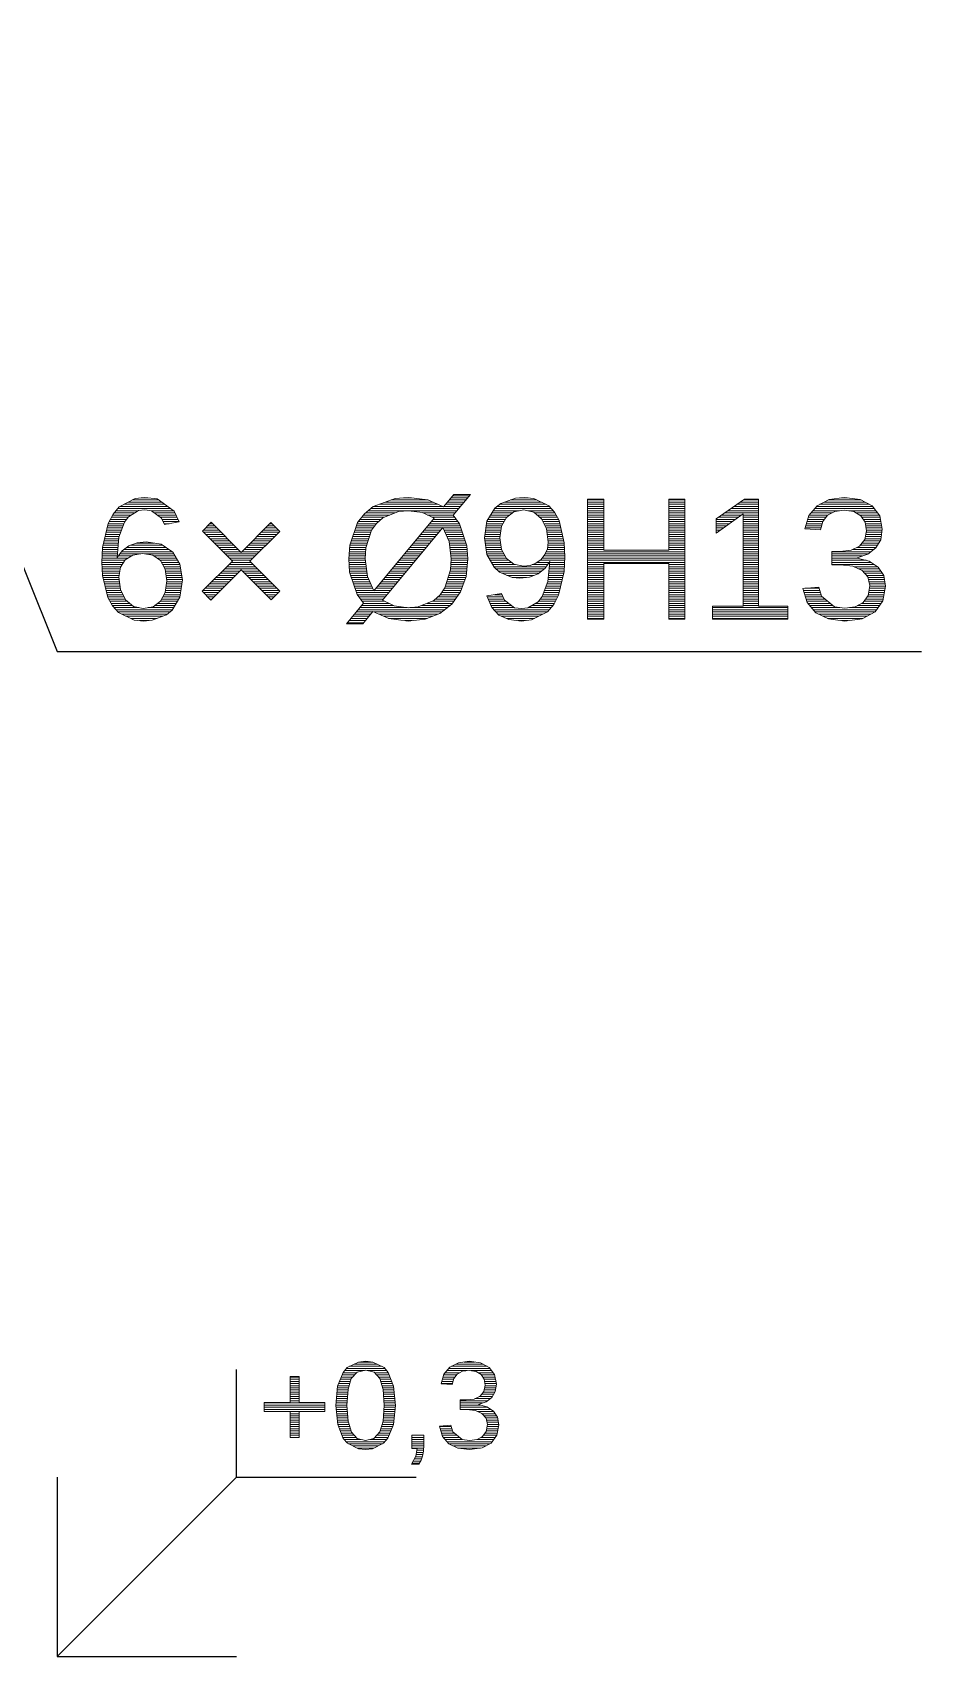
# Model space of a CAD drawing. Header units: millimetres. Extents: x 20 to 410, y 10 to 287.
# Drawn here: x 213.31 to 238.08, y 62 to 107.25 of the extents above; entities that cross this region are included whole.
import ezdxf

# ---------------------------------------------------------------- set-up
doc = ezdxf.new("R2010")
doc.units = ezdxf.units.MM
doc.layers.add('DUENN', color=7, linetype='Continuous', lineweight=25)
doc.layers.add('TEXT', color=7, linetype='Continuous', lineweight=13)

msp = doc.modelspace()

# ---------------------------------------------------------------- linework, layer by layer
at = {"layer": 'DUENN', "lineweight": 25}
for points in [[(194.626, 138.323), (214, 90), (238.081, 90)], [(219, 67), (219, 70)], [(214, 67), (214, 62)], [(214, 62), (219, 67)], [(219, 67), (224, 67)], [(214, 62), (219, 62)]]:
    msp.add_lwpolyline(points, dxfattribs=at)
at = {"layer": 'TEXT', "lineweight": 13}
for p, q in [((215.98, 94.164), (216.91, 94.164)), ((216.094, 94.224), (216.826, 94.224)), ((216.345, 94.284), (216.528, 94.284)), ((223.138, 94.164), (224.471, 94.164)), ((223.301, 94.224), (224.335, 94.224)), ((223.647, 94.284), (223.872, 94.284)), ((224.876, 94.164), (225.331, 94.164)), ((224.926, 94.224), (225.381, 94.224)), ((224.975, 94.284), (225.431, 94.284)), ((225.025, 94.344), (225.481, 94.344)), ((226.463, 94.164), (227.491, 94.164)), ((226.626, 94.224), (227.368, 94.224)), ((226.877, 94.284), (227.122, 94.284)), ((228.776, 94.224), (229.229, 94.224)), ((228.776, 94.164), (229.229, 94.164)), ((231.038, 94.224), (231.491, 94.224)), ((231.038, 94.164), (231.491, 94.164)), ((233.029, 94.164), (233.54, 94.164)), ((233.116, 94.224), (233.54, 94.224)), ((235.367, 94.164), (236.512, 94.164)), ((235.483, 94.224), (236.397, 94.224)), ((235.851, 94.284), (236.007, 94.284)), ((215.481, 93.684), (215.929, 93.684)), ((215.513, 93.744), (215.974, 93.744)), ((215.544, 93.804), (216.062, 93.804)), ((215.587, 93.864), (216.162, 93.864)), ((215.638, 93.924), (216.261, 93.924)), ((215.689, 93.984), (217.162, 93.984)), ((215.751, 94.044), (217.078, 94.044)), ((215.865, 94.104), (216.994, 94.104)), ((216.622, 93.924), (217.246, 93.924)), ((216.711, 93.864), (217.285, 93.864)), ((216.792, 93.804), (217.312, 93.804)), ((216.873, 93.744), (217.339, 93.744)), ((216.923, 93.684), (217.365, 93.684)), ((222.44, 93.684), (223.022, 93.684)), ((222.486, 93.744), (223.115, 93.744)), ((222.533, 93.804), (223.266, 93.804)), ((222.589, 93.864), (223.418, 93.864)), ((222.662, 93.924), (225.132, 93.924)), ((222.735, 93.984), (225.182, 93.984)), ((222.814, 94.044), (224.743, 94.044)), ((222.976, 94.104), (224.607, 94.104)), ((224.191, 93.864), (225.082, 93.864)), ((224.316, 93.804), (225.034, 93.804)), ((224.441, 93.744), (225.078, 93.744)), ((224.476, 93.684), (225.121, 93.684)), ((224.776, 94.044), (225.231, 94.044)), ((224.826, 94.104), (225.281, 94.104)), ((226.004, 93.684), (226.485, 93.684)), ((226.041, 93.744), (226.522, 93.744)), ((226.078, 93.804), (226.603, 93.804)), ((226.115, 93.864), (226.683, 93.864)), ((226.153, 93.924), (226.874, 93.924)), ((226.19, 93.984), (227.769, 93.984)), ((226.258, 94.044), (227.716, 94.044)), ((226.331, 94.104), (227.614, 94.104)), ((227.111, 93.924), (227.822, 93.924)), ((227.307, 93.864), (227.869, 93.864)), ((227.377, 93.804), (227.902, 93.804)), ((227.448, 93.744), (227.934, 93.744)), ((227.506, 93.684), (227.967, 93.684)), ((228.776, 94.104), (229.229, 94.104)), ((228.776, 94.044), (229.229, 94.044)), ((228.776, 93.984), (229.229, 93.984)), ((228.776, 93.924), (229.229, 93.924)), ((228.776, 93.864), (229.229, 93.864)), ((228.776, 93.804), (229.229, 93.804)), ((228.776, 93.744), (229.229, 93.744)), ((228.776, 93.684), (229.229, 93.684)), ((231.038, 94.104), (231.491, 94.104)), ((231.038, 94.044), (231.491, 94.044)), ((231.038, 93.984), (231.491, 93.984)), ((231.038, 93.924), (231.491, 93.924)), ((231.038, 93.864), (231.491, 93.864)), ((231.038, 93.804), (231.491, 93.804)), ((231.038, 93.744), (231.491, 93.744)), ((231.038, 93.684), (231.491, 93.684)), ((232.356, 93.684), (232.897, 93.684)), ((232.418, 93.744), (232.981, 93.744)), ((232.505, 93.804), (233.064, 93.804)), ((232.592, 93.864), (233.54, 93.864)), ((232.68, 93.924), (233.54, 93.924)), ((232.767, 93.984), (233.54, 93.984)), ((232.854, 94.044), (233.54, 94.044)), ((232.941, 94.104), (233.54, 94.104)), ((233.11, 93.804), (233.54, 93.804)), ((233.11, 93.744), (233.54, 93.744)), ((233.11, 93.684), (233.54, 93.684)), ((234.911, 93.684), (235.375, 93.684)), ((234.929, 93.744), (235.423, 93.744)), ((234.955, 93.804), (235.477, 93.804)), ((235.005, 93.864), (235.588, 93.864)), ((235.056, 93.924), (235.79, 93.924)), ((235.106, 93.984), (236.767, 93.984)), ((235.156, 94.044), (236.722, 94.044)), ((235.251, 94.104), (236.627, 94.104)), ((236.055, 93.924), (236.811, 93.924)), ((236.262, 93.864), (236.856, 93.864)), ((236.363, 93.804), (236.901, 93.804)), ((236.419, 93.744), (236.925, 93.744)), ((236.458, 93.684), (236.937, 93.684)), ((215.35, 93.264), (215.748, 93.264)), ((215.364, 93.324), (215.77, 93.324)), ((215.378, 93.384), (215.791, 93.384)), ((215.392, 93.444), (215.813, 93.444)), ((215.406, 93.504), (215.835, 93.504)), ((215.42, 93.564), (215.856, 93.564)), ((215.449, 93.624), (215.885, 93.624)), ((216.951, 93.624), (217.392, 93.624)), ((216.978, 93.564), (217.125, 93.564)), ((218.07, 93.384), (218.509, 93.384)), ((218.081, 93.324), (218.569, 93.324)), ((218.131, 93.444), (218.45, 93.444)), ((218.141, 93.264), (218.628, 93.264)), ((218.191, 93.504), (218.39, 93.504)), ((218.252, 93.564), (218.331, 93.564)), ((219.62, 93.264), (220.117, 93.264)), ((219.68, 93.324), (220.177, 93.324)), ((219.74, 93.384), (220.169, 93.384)), ((219.799, 93.444), (220.109, 93.444)), ((219.859, 93.504), (220.049, 93.504)), ((219.919, 93.564), (219.989, 93.564)), ((222.254, 93.264), (222.723, 93.264)), ((222.275, 93.324), (222.742, 93.324)), ((222.296, 93.384), (222.763, 93.384)), ((222.317, 93.444), (222.805, 93.444)), ((222.338, 93.504), (222.848, 93.504)), ((222.36, 93.564), (222.89, 93.564)), ((222.393, 93.624), (222.955, 93.624)), ((224.127, 93.264), (224.582, 93.264)), ((224.177, 93.324), (224.632, 93.324)), ((224.227, 93.384), (224.682, 93.384)), ((224.277, 93.444), (224.731, 93.444)), ((224.326, 93.504), (225.23, 93.504)), ((224.376, 93.564), (225.209, 93.564)), ((224.426, 93.624), (225.165, 93.624)), ((224.754, 93.444), (225.251, 93.444)), ((224.78, 93.384), (225.271, 93.384)), ((224.807, 93.324), (225.291, 93.324)), ((224.834, 93.264), (225.311, 93.264)), ((225.917, 93.264), (226.349, 93.264)), ((225.926, 93.324), (226.358, 93.324)), ((225.935, 93.384), (226.366, 93.384)), ((225.945, 93.444), (226.374, 93.444)), ((225.954, 93.504), (226.388, 93.504)), ((225.964, 93.564), (226.42, 93.564)), ((225.973, 93.624), (226.453, 93.624)), ((227.535, 93.624), (227.991, 93.624)), ((227.564, 93.564), (228.005, 93.564)), ((227.593, 93.504), (228.019, 93.504)), ((227.623, 93.444), (228.033, 93.444)), ((227.64, 93.384), (228.047, 93.384)), ((227.648, 93.324), (228.061, 93.324)), ((227.655, 93.264), (228.075, 93.264)), ((228.776, 93.624), (229.229, 93.624)), ((228.776, 93.564), (229.229, 93.564)), ((228.776, 93.504), (229.229, 93.504)), ((228.776, 93.444), (229.229, 93.444)), ((228.776, 93.384), (229.229, 93.384)), ((228.776, 93.324), (229.229, 93.324)), ((228.776, 93.264), (229.229, 93.264)), ((231.038, 93.624), (231.491, 93.624)), ((231.038, 93.564), (231.491, 93.564)), ((231.038, 93.504), (231.491, 93.504)), ((231.038, 93.444), (231.491, 93.444)), ((231.038, 93.384), (231.491, 93.384)), ((231.038, 93.324), (231.491, 93.324)), ((231.038, 93.264), (231.491, 93.264)), ((232.356, 93.624), (232.813, 93.624)), ((232.356, 93.564), (232.729, 93.564)), ((232.356, 93.504), (232.645, 93.504)), ((232.356, 93.444), (232.561, 93.444)), ((232.356, 93.384), (232.477, 93.384)), ((232.356, 93.324), (232.393, 93.324)), ((233.11, 93.624), (233.54, 93.624)), ((233.11, 93.564), (233.54, 93.564)), ((233.11, 93.504), (233.54, 93.504)), ((233.11, 93.444), (233.54, 93.444)), ((233.11, 93.384), (233.54, 93.384)), ((233.11, 93.324), (233.54, 93.324)), ((233.11, 93.264), (233.54, 93.264)), ((234.839, 93.444), (235.278, 93.444)), ((234.857, 93.504), (235.294, 93.504)), ((234.875, 93.564), (235.311, 93.564)), ((234.893, 93.624), (235.328, 93.624)), ((236.497, 93.624), (236.948, 93.624)), ((236.516, 93.564), (236.959, 93.564)), ((236.526, 93.504), (236.97, 93.504)), ((236.529, 93.264), (236.966, 93.264)), ((236.536, 93.444), (236.982, 93.444)), ((236.541, 93.324), (236.975, 93.324)), ((236.546, 93.384), (236.984, 93.384)), ((215.261, 92.784), (215.686, 92.784)), ((215.263, 92.844), (215.691, 92.844)), ((215.266, 92.904), (215.696, 92.904)), ((215.28, 92.964), (215.702, 92.964)), ((215.294, 93.024), (215.707, 93.024)), ((215.308, 93.084), (215.712, 93.084)), ((215.322, 93.144), (215.717, 93.144)), ((215.336, 93.204), (215.726, 93.204)), ((215.792, 92.784), (217.201, 92.784)), ((215.857, 92.844), (217.113, 92.844)), ((215.938, 92.904), (217.025, 92.904)), ((216.039, 92.964), (216.937, 92.964)), ((216.199, 93.024), (216.704, 93.024)), ((218.201, 93.204), (218.688, 93.204)), ((218.261, 93.144), (218.747, 93.144)), ((218.321, 93.084), (218.807, 93.084)), ((218.381, 93.024), (218.866, 93.024)), ((218.441, 92.964), (218.926, 92.964)), ((218.501, 92.904), (218.985, 92.904)), ((218.561, 92.844), (219.045, 92.844)), ((218.621, 92.784), (219.105, 92.784)), ((219.141, 92.784), (219.634, 92.784)), ((219.201, 92.844), (219.694, 92.844)), ((219.261, 92.904), (219.754, 92.904)), ((219.321, 92.964), (219.815, 92.964)), ((219.381, 93.024), (219.875, 93.024)), ((219.44, 93.084), (219.936, 93.084)), ((219.5, 93.144), (219.996, 93.144)), ((219.56, 93.204), (220.056, 93.204)), ((222.137, 92.784), (222.596, 92.784)), ((222.142, 92.844), (222.6, 92.844)), ((222.146, 92.904), (222.608, 92.904)), ((222.15, 92.964), (222.627, 92.964)), ((222.17, 93.024), (222.646, 93.024)), ((222.191, 93.084), (222.666, 93.084)), ((222.212, 93.144), (222.685, 93.144)), ((222.233, 93.204), (222.704, 93.204)), ((223.73, 92.784), (224.183, 92.784)), ((223.779, 92.844), (224.233, 92.844)), ((223.829, 92.904), (224.283, 92.904)), ((223.879, 92.964), (224.333, 92.964)), ((223.928, 93.024), (224.382, 93.024)), ((223.978, 93.084), (224.432, 93.084)), ((224.028, 93.144), (224.482, 93.144)), ((224.078, 93.204), (224.532, 93.204)), ((224.861, 93.204), (225.331, 93.204)), ((224.888, 93.144), (225.351, 93.144)), ((224.915, 93.084), (225.371, 93.084)), ((224.926, 93.024), (225.392, 93.024)), ((224.934, 92.964), (225.412, 92.964)), ((224.941, 92.904), (225.419, 92.904)), ((224.948, 92.844), (225.424, 92.844)), ((224.955, 92.784), (225.428, 92.784)), ((225.906, 93.144), (226.34, 93.144)), ((225.907, 93.204), (226.341, 93.204)), ((225.914, 93.084), (226.348, 93.084)), ((225.923, 93.024), (226.356, 93.024)), ((225.932, 92.964), (226.364, 92.964)), ((225.941, 92.904), (226.372, 92.904)), ((225.95, 92.844), (226.38, 92.844)), ((225.958, 92.784), (226.411, 92.784)), ((227.625, 92.784), (228.14, 92.784)), ((227.65, 92.844), (228.138, 92.844)), ((227.663, 93.204), (228.088, 93.204)), ((227.664, 92.904), (228.135, 92.904)), ((227.671, 93.144), (228.102, 93.144)), ((227.671, 92.964), (228.132, 92.964)), ((227.678, 93.084), (228.116, 93.084)), ((227.679, 93.024), (228.129, 93.024)), ((228.776, 93.204), (229.229, 93.204)), ((228.776, 93.144), (229.229, 93.144)), ((228.776, 93.084), (229.229, 93.084)), ((228.776, 93.024), (229.229, 93.024)), ((228.776, 92.964), (229.229, 92.964)), ((228.776, 92.904), (229.229, 92.904)), ((228.776, 92.844), (229.229, 92.844)), ((228.776, 92.784), (231.491, 92.784)), ((231.038, 93.204), (231.491, 93.204)), ((231.038, 93.144), (231.491, 93.144)), ((231.038, 93.084), (231.491, 93.084)), ((231.038, 93.024), (231.491, 93.024)), ((231.038, 92.964), (231.491, 92.964)), ((231.038, 92.904), (231.491, 92.904)), ((231.038, 92.844), (231.491, 92.844)), ((233.11, 93.204), (233.54, 93.204)), ((233.11, 93.144), (233.54, 93.144)), ((233.11, 93.084), (233.54, 93.084)), ((233.11, 93.024), (233.54, 93.024)), ((233.11, 92.964), (233.54, 92.964)), ((233.11, 92.904), (233.54, 92.904)), ((233.11, 92.844), (233.54, 92.844)), ((233.11, 92.784), (233.54, 92.784)), ((235.578, 92.784), (236.673, 92.784)), ((236.161, 92.844), (236.752, 92.844)), ((236.282, 92.904), (236.818, 92.904)), ((236.374, 92.964), (236.853, 92.964)), ((236.422, 93.024), (236.888, 93.024)), ((236.47, 93.084), (236.923, 93.084)), ((236.505, 93.144), (236.947, 93.144)), ((236.517, 93.204), (236.957, 93.204)), ((215.247, 92.484), (215.849, 92.484)), ((215.249, 92.544), (215.889, 92.544)), ((215.25, 92.424), (215.809, 92.424)), ((215.252, 92.604), (215.973, 92.604)), ((215.253, 92.364), (215.77, 92.364)), ((215.255, 92.664), (215.675, 92.664)), ((215.258, 92.724), (215.68, 92.724)), ((215.703, 92.664), (216.07, 92.664)), ((215.747, 92.724), (216.327, 92.724)), ((216.433, 92.724), (217.247, 92.724)), ((216.693, 92.664), (217.283, 92.664)), ((216.779, 92.604), (217.319, 92.604)), ((216.865, 92.544), (217.355, 92.544)), ((216.906, 92.484), (217.391, 92.484)), ((216.94, 92.424), (217.423, 92.424)), ((216.973, 92.364), (217.433, 92.364)), ((218.681, 92.724), (219.573, 92.724)), ((218.721, 92.364), (219.532, 92.364)), ((218.741, 92.664), (219.513, 92.664)), ((218.781, 92.424), (219.472, 92.424)), ((218.801, 92.604), (219.452, 92.604)), ((218.841, 92.484), (219.412, 92.484)), ((218.861, 92.544), (219.392, 92.544)), ((222.124, 92.604), (222.584, 92.604)), ((222.126, 92.544), (222.589, 92.544)), ((222.129, 92.664), (222.588, 92.664)), ((222.13, 92.484), (222.596, 92.484)), ((222.133, 92.724), (222.592, 92.724)), ((222.134, 92.424), (222.603, 92.424)), ((222.139, 92.364), (222.61, 92.364)), ((223.381, 92.364), (223.834, 92.364)), ((223.431, 92.424), (223.884, 92.424)), ((223.481, 92.484), (223.934, 92.484)), ((223.531, 92.544), (223.984, 92.544)), ((223.58, 92.604), (224.034, 92.604)), ((223.63, 92.664), (224.083, 92.664)), ((223.68, 92.724), (224.133, 92.724)), ((224.963, 92.724), (225.432, 92.724)), ((224.965, 92.364), (225.419, 92.364)), ((224.969, 92.424), (225.425, 92.424)), ((224.97, 92.664), (225.436, 92.664)), ((224.972, 92.484), (225.431, 92.484)), ((224.976, 92.544), (225.437, 92.544)), ((224.977, 92.604), (225.44, 92.604)), ((225.967, 92.724), (226.443, 92.724)), ((225.995, 92.664), (226.475, 92.664)), ((226.029, 92.604), (226.507, 92.604)), ((226.063, 92.544), (226.576, 92.544)), ((226.097, 92.484), (226.655, 92.484)), ((226.13, 92.424), (226.764, 92.424)), ((226.164, 92.364), (227.624, 92.364)), ((227.237, 92.424), (227.664, 92.424)), ((227.369, 92.484), (227.705, 92.484)), ((227.453, 92.544), (228.142, 92.544)), ((227.513, 92.604), (228.145, 92.604)), ((227.56, 92.664), (228.146, 92.664)), ((227.6, 92.724), (228.143, 92.724)), ((227.709, 92.364), (228.134, 92.364)), ((227.715, 92.424), (228.137, 92.424)), ((227.722, 92.484), (228.139, 92.484)), ((228.776, 92.724), (231.491, 92.724)), ((228.776, 92.664), (231.491, 92.664)), ((228.776, 92.604), (231.491, 92.604)), ((228.776, 92.544), (231.491, 92.544)), ((228.776, 92.484), (231.491, 92.484)), ((228.776, 92.424), (229.229, 92.424)), ((228.776, 92.364), (229.229, 92.364)), ((231.038, 92.424), (231.491, 92.424)), ((231.038, 92.364), (231.491, 92.364)), ((233.11, 92.724), (233.54, 92.724)), ((233.11, 92.664), (233.54, 92.664)), ((233.11, 92.604), (233.54, 92.604)), ((233.11, 92.544), (233.54, 92.544)), ((233.11, 92.484), (233.54, 92.484)), ((233.11, 92.424), (233.54, 92.424)), ((233.11, 92.364), (233.54, 92.364)), ((235.578, 92.724), (236.595, 92.724)), ((235.578, 92.664), (236.428, 92.664)), ((235.578, 92.604), (236.299, 92.604)), ((235.578, 92.544), (236.54, 92.544)), ((235.578, 92.484), (236.681, 92.484)), ((235.578, 92.424), (236.77, 92.424)), ((236.203, 92.364), (236.859, 92.364)), ((215.256, 92.304), (215.753, 92.304)), ((215.259, 92.244), (215.743, 92.244)), ((215.262, 92.184), (215.733, 92.184)), ((215.265, 92.124), (215.723, 92.124)), ((215.279, 92.064), (215.717, 92.064)), ((215.293, 92.004), (215.725, 92.004)), ((215.308, 91.944), (215.733, 91.944)), ((215.323, 91.884), (215.741, 91.884)), ((217.007, 92.304), (217.442, 92.304)), ((217.018, 92.244), (217.451, 92.244)), ((217.027, 92.184), (217.46, 92.184)), ((217.035, 92.124), (217.47, 92.124)), ((217.043, 92.064), (217.479, 92.064)), ((217.043, 91.884), (217.473, 91.884)), ((217.051, 92.004), (217.488, 92.004)), ((217.051, 91.944), (217.482, 91.944)), ((218.241, 91.884), (218.734, 91.884)), ((218.301, 91.944), (218.794, 91.944)), ((218.361, 92.004), (218.854, 92.004)), ((218.421, 92.064), (218.914, 92.064)), ((218.481, 92.124), (218.974, 92.124)), ((218.541, 92.184), (219.034, 92.184)), ((218.601, 92.244), (219.094, 92.244)), ((218.661, 92.304), (219.592, 92.304)), ((219.161, 92.244), (219.652, 92.244)), ((219.22, 92.184), (219.712, 92.184)), ((219.28, 92.124), (219.772, 92.124)), ((219.34, 92.064), (219.832, 92.064)), ((219.4, 92.004), (219.892, 92.004)), ((219.46, 91.944), (219.952, 91.944)), ((219.52, 91.884), (220.012, 91.884)), ((222.143, 92.304), (222.618, 92.304)), ((222.147, 92.244), (222.625, 92.244)), ((222.159, 92.184), (222.632, 92.184)), ((222.179, 92.124), (222.639, 92.124)), ((222.199, 92.064), (222.656, 92.064)), ((222.219, 92.004), (222.683, 92.004)), ((222.239, 91.944), (222.71, 91.944)), ((222.259, 91.884), (222.737, 91.884)), ((222.984, 91.884), (223.435, 91.884)), ((223.033, 91.944), (223.485, 91.944)), ((223.083, 92.004), (223.535, 92.004)), ((223.133, 92.064), (223.585, 92.064)), ((223.182, 92.124), (223.635, 92.124)), ((223.232, 92.184), (223.685, 92.184)), ((223.282, 92.244), (223.734, 92.244)), ((223.332, 92.304), (223.784, 92.304)), ((224.838, 91.884), (225.317, 91.884)), ((224.857, 91.944), (225.338, 91.944)), ((224.875, 92.004), (225.359, 92.004)), ((224.893, 92.064), (225.38, 92.064)), ((224.912, 92.124), (225.394, 92.124)), ((224.93, 92.184), (225.4, 92.184)), ((224.949, 92.244), (225.406, 92.244)), ((224.961, 92.304), (225.413, 92.304)), ((226.222, 92.304), (227.573, 92.304)), ((226.288, 92.244), (227.495, 92.244)), ((226.392, 92.184), (227.417, 92.184)), ((226.532, 92.124), (227.283, 92.124)), ((226.673, 92.064), (227.076, 92.064)), ((227.642, 91.884), (228.044, 91.884)), ((227.664, 91.944), (228.059, 91.944)), ((227.673, 92.004), (228.073, 92.004)), ((227.679, 92.064), (228.087, 92.064)), ((227.685, 92.124), (228.101, 92.124)), ((227.691, 92.184), (228.115, 92.184)), ((227.697, 92.244), (228.128, 92.244)), ((227.703, 92.304), (228.131, 92.304)), ((228.776, 92.304), (229.229, 92.304)), ((228.776, 92.244), (229.229, 92.244)), ((228.776, 92.184), (229.229, 92.184)), ((228.776, 92.124), (229.229, 92.124)), ((228.776, 92.064), (229.229, 92.064)), ((228.776, 92.004), (229.229, 92.004)), ((228.776, 91.944), (229.229, 91.944)), ((228.776, 91.884), (229.229, 91.884)), ((231.038, 92.304), (231.491, 92.304)), ((231.038, 92.244), (231.491, 92.244)), ((231.038, 92.184), (231.491, 92.184)), ((231.038, 92.124), (231.491, 92.124)), ((231.038, 92.064), (231.491, 92.064)), ((231.038, 92.004), (231.491, 92.004)), ((231.038, 91.944), (231.491, 91.944)), ((231.038, 91.884), (231.491, 91.884)), ((233.11, 92.304), (233.54, 92.304)), ((233.11, 92.244), (233.54, 92.244)), ((233.11, 92.184), (233.54, 92.184)), ((233.11, 92.124), (233.54, 92.124)), ((233.11, 92.064), (233.54, 92.064)), ((233.11, 92.004), (233.54, 92.004)), ((233.11, 91.944), (233.54, 91.944)), ((233.11, 91.884), (233.54, 91.884)), ((236.337, 92.304), (236.906, 92.304)), ((236.444, 92.244), (236.945, 92.244)), ((236.495, 92.184), (236.985, 92.184)), ((236.547, 92.124), (237.024, 92.124)), ((236.588, 92.064), (237.038, 92.064)), ((236.601, 92.004), (237.049, 92.004)), ((236.614, 91.944), (237.059, 91.944)), ((236.627, 91.884), (237.07, 91.884)), ((215.337, 91.824), (215.749, 91.824)), ((215.352, 91.764), (215.757, 91.764)), ((215.367, 91.704), (215.773, 91.704)), ((215.382, 91.644), (215.804, 91.644)), ((215.396, 91.584), (215.834, 91.584)), ((215.411, 91.524), (215.865, 91.524)), ((215.439, 91.464), (215.895, 91.464)), ((216.912, 91.464), (217.384, 91.464)), ((216.944, 91.524), (217.419, 91.524)), ((216.976, 91.584), (217.428, 91.584)), ((217.008, 91.644), (217.437, 91.644)), ((217.019, 91.704), (217.446, 91.704)), ((217.027, 91.764), (217.455, 91.764)), ((217.035, 91.824), (217.464, 91.824)), ((218.061, 91.704), (218.553, 91.704)), ((218.079, 91.644), (218.493, 91.644)), ((218.121, 91.764), (218.613, 91.764)), ((218.137, 91.584), (218.433, 91.584)), ((218.181, 91.824), (218.673, 91.824)), ((218.195, 91.524), (218.373, 91.524)), ((218.254, 91.464), (218.313, 91.464)), ((219.58, 91.824), (220.072, 91.824)), ((219.64, 91.764), (220.132, 91.764)), ((219.7, 91.704), (220.192, 91.704)), ((219.76, 91.644), (220.164, 91.644)), ((219.82, 91.584), (220.106, 91.584)), ((219.88, 91.524), (220.048, 91.524)), ((219.94, 91.464), (219.99, 91.464)), ((222.279, 91.824), (222.764, 91.824)), ((222.299, 91.764), (222.79, 91.764)), ((222.319, 91.704), (222.817, 91.704)), ((222.339, 91.644), (223.236, 91.644)), ((222.364, 91.584), (223.186, 91.584)), ((222.407, 91.524), (223.136, 91.524)), ((222.451, 91.464), (223.086, 91.464)), ((222.834, 91.704), (223.286, 91.704)), ((222.884, 91.764), (223.336, 91.764)), ((222.934, 91.824), (223.385, 91.824)), ((224.544, 91.464), (225.097, 91.464)), ((224.61, 91.524), (225.139, 91.524)), ((224.673, 91.584), (225.182, 91.584)), ((224.715, 91.644), (225.224, 91.644)), ((224.756, 91.704), (225.253, 91.704)), ((224.797, 91.764), (225.275, 91.764)), ((224.82, 91.824), (225.296, 91.824)), ((225.982, 91.524), (226.42, 91.524)), ((226.008, 91.464), (226.448, 91.464)), ((226.184, 91.584), (226.393, 91.584)), ((227.458, 91.464), (227.913, 91.464)), ((227.502, 91.524), (227.945, 91.524)), ((227.53, 91.584), (227.973, 91.584)), ((227.553, 91.644), (227.987, 91.644)), ((227.575, 91.704), (228.002, 91.704)), ((227.597, 91.764), (228.016, 91.764)), ((227.619, 91.824), (228.03, 91.824)), ((228.776, 91.824), (229.229, 91.824)), ((228.776, 91.764), (229.229, 91.764)), ((228.776, 91.704), (229.229, 91.704)), ((228.776, 91.644), (229.229, 91.644)), ((228.776, 91.584), (229.229, 91.584)), ((228.776, 91.524), (229.229, 91.524)), ((228.776, 91.464), (229.229, 91.464)), ((231.038, 91.824), (231.491, 91.824)), ((231.038, 91.764), (231.491, 91.764)), ((231.038, 91.704), (231.491, 91.704)), ((231.038, 91.644), (231.491, 91.644)), ((231.038, 91.584), (231.491, 91.584)), ((231.038, 91.524), (231.491, 91.524)), ((231.038, 91.464), (231.491, 91.464)), ((233.11, 91.824), (233.54, 91.824)), ((233.11, 91.764), (233.54, 91.764)), ((233.11, 91.704), (233.54, 91.704)), ((233.11, 91.644), (233.54, 91.644)), ((233.11, 91.584), (233.54, 91.584)), ((233.11, 91.524), (233.54, 91.524)), ((233.11, 91.464), (233.54, 91.464)), ((234.793, 91.704), (235.246, 91.704)), ((234.811, 91.644), (235.264, 91.644)), ((234.829, 91.584), (235.282, 91.584)), ((234.83, 91.764), (235.228, 91.764)), ((234.847, 91.524), (235.315, 91.524)), ((234.865, 91.464), (235.389, 91.464)), ((236.522, 91.464), (237.016, 91.464)), ((236.564, 91.524), (237.027, 91.524)), ((236.595, 91.584), (237.038, 91.584)), ((236.605, 91.644), (237.049, 91.644)), ((236.615, 91.704), (237.059, 91.704)), ((236.625, 91.764), (237.07, 91.764)), ((236.635, 91.824), (237.081, 91.824)), ((215.472, 91.404), (215.952, 91.404)), ((215.506, 91.344), (216.023, 91.344)), ((215.54, 91.284), (216.094, 91.284)), ((215.59, 91.224), (216.277, 91.224)), ((215.644, 91.164), (217.206, 91.164)), ((215.698, 91.104), (217.139, 91.104)), ((215.804, 91.044), (217.068, 91.044)), ((215.927, 90.984), (216.941, 90.984)), ((216.539, 91.224), (217.242, 91.224)), ((216.718, 91.284), (217.277, 91.284)), ((216.799, 91.344), (217.313, 91.344)), ((216.879, 91.404), (217.349, 91.404)), ((222.236, 90.984), (222.686, 90.984)), ((222.285, 91.044), (222.736, 91.044)), ((222.335, 91.104), (222.785, 91.104)), ((222.385, 91.164), (224.795, 91.164)), ((222.435, 91.224), (223.755, 91.224)), ((222.484, 91.284), (223.368, 91.284)), ((222.495, 91.404), (223.128, 91.404)), ((222.534, 91.344), (223.248, 91.344)), ((222.831, 91.104), (224.718, 91.104)), ((222.964, 91.044), (224.615, 91.044)), ((223.098, 90.984), (224.46, 90.984)), ((223.821, 91.224), (224.872, 91.224)), ((224.155, 91.284), (224.95, 91.284)), ((224.304, 91.344), (225.013, 91.344)), ((224.454, 91.404), (225.055, 91.404)), ((226.033, 91.404), (226.5, 91.404)), ((226.059, 91.344), (226.581, 91.344)), ((226.085, 91.284), (226.663, 91.284)), ((226.115, 91.224), (226.744, 91.224)), ((226.171, 91.164), (227.703, 91.164)), ((226.227, 91.104), (227.642, 91.104)), ((226.284, 91.044), (227.526, 91.044)), ((226.382, 90.984), (227.41, 90.984)), ((227.127, 91.224), (227.755, 91.224)), ((227.227, 91.284), (227.806, 91.284)), ((227.327, 91.344), (227.848, 91.344)), ((227.413, 91.404), (227.88, 91.404)), ((228.776, 91.404), (229.229, 91.404)), ((228.776, 91.344), (229.229, 91.344)), ((228.776, 91.284), (229.229, 91.284)), ((228.776, 91.224), (229.229, 91.224)), ((228.776, 91.164), (229.229, 91.164)), ((228.776, 91.104), (229.229, 91.104)), ((228.776, 91.044), (229.229, 91.044)), ((228.776, 90.984), (229.229, 90.984)), ((231.038, 91.404), (231.491, 91.404)), ((231.038, 91.344), (231.491, 91.344)), ((231.038, 91.284), (231.491, 91.284)), ((231.038, 91.224), (231.491, 91.224)), ((231.038, 91.164), (231.491, 91.164)), ((231.038, 91.104), (231.491, 91.104)), ((231.038, 91.044), (231.491, 91.044)), ((231.038, 90.984), (231.491, 90.984)), ((232.258, 91.224), (234.354, 91.224)), ((232.258, 91.164), (234.354, 91.164)), ((232.258, 91.104), (234.354, 91.104)), ((232.258, 91.044), (234.354, 91.044)), ((232.258, 90.984), (234.354, 90.984)), ((233.11, 91.404), (233.54, 91.404)), ((233.11, 91.344), (233.54, 91.344)), ((233.11, 91.284), (233.54, 91.284)), ((234.883, 91.404), (235.462, 91.404)), ((234.913, 91.344), (235.536, 91.344)), ((234.964, 91.284), (235.61, 91.284)), ((235.015, 91.224), (235.808, 91.224)), ((235.066, 91.164), (236.828, 91.164)), ((235.117, 91.104), (236.783, 91.104)), ((235.213, 91.044), (236.67, 91.044)), ((235.337, 90.984), (236.557, 90.984)), ((236.075, 91.224), (236.871, 91.224)), ((236.304, 91.284), (236.914, 91.284)), ((236.414, 91.344), (236.958, 91.344)), ((236.48, 91.404), (237.001, 91.404)), ((216.051, 90.924), (216.785, 90.924)), ((216.291, 90.864), (216.557, 90.864)), ((222.086, 90.804), (222.537, 90.804)), ((222.136, 90.864), (222.587, 90.864)), ((222.186, 90.924), (222.637, 90.924)), ((223.231, 90.924), (224.305, 90.924)), ((223.685, 90.864), (223.886, 90.864)), ((226.516, 90.924), (227.294, 90.924)), ((226.836, 90.864), (227.049, 90.864)), ((228.776, 90.924), (229.229, 90.924)), ((231.038, 90.924), (231.491, 90.924)), ((232.258, 90.924), (234.354, 90.924)), ((235.46, 90.924), (236.445, 90.924)), ((235.852, 90.864), (236.036, 90.864)), ((222.274, 70.146), (222.916, 70.146)), ((222.4, 70.206), (222.792, 70.206)), ((225.105, 70.146), (225.868, 70.146)), ((225.34, 70.206), (225.623, 70.206)), ((220.489, 69.786), (220.738, 69.786)), ((220.489, 69.726), (220.738, 69.726)), ((221.889, 69.726), (222.188, 69.726)), ((221.913, 69.786), (222.23, 69.786)), ((221.936, 69.846), (222.287, 69.846)), ((221.96, 69.906), (222.344, 69.906)), ((222.006, 69.966), (222.551, 69.966)), ((222.057, 70.026), (223.129, 70.026)), ((222.149, 70.086), (223.037, 70.086)), ((222.646, 69.966), (223.179, 69.966)), ((222.847, 69.906), (223.226, 69.906)), ((222.902, 69.846), (223.249, 69.846)), ((222.956, 69.786), (223.273, 69.786)), ((222.999, 69.726), (223.296, 69.726)), ((224.733, 69.726), (225.044, 69.726)), ((224.751, 69.786), (225.081, 69.786)), ((224.769, 69.846), (225.129, 69.846)), ((224.81, 69.906), (225.214, 69.906)), ((224.86, 69.966), (225.42, 69.966)), ((224.911, 70.026), (226.06, 70.026)), ((224.989, 70.086), (225.983, 70.086)), ((225.529, 69.966), (226.105, 69.966)), ((225.736, 69.906), (226.15, 69.906)), ((225.82, 69.846), (226.188, 69.846)), ((225.859, 69.786), (226.199, 69.786)), ((225.895, 69.726), (226.211, 69.726)), ((220.489, 69.666), (220.738, 69.666)), ((220.489, 69.606), (220.738, 69.606)), ((220.489, 69.546), (220.738, 69.546)), ((220.489, 69.486), (220.738, 69.486)), ((220.489, 69.426), (220.738, 69.426)), ((220.489, 69.366), (220.738, 69.366)), ((220.489, 69.306), (220.738, 69.306)), ((220.489, 69.246), (220.738, 69.246)), ((221.787, 69.246), (222.089, 69.246)), ((221.793, 69.306), (222.093, 69.306)), ((221.798, 69.366), (222.098, 69.366)), ((221.804, 69.426), (222.102, 69.426)), ((221.809, 69.486), (222.115, 69.486)), ((221.819, 69.546), (222.133, 69.546)), ((221.842, 69.606), (222.152, 69.606)), ((221.866, 69.666), (222.17, 69.666)), ((223.017, 69.666), (223.32, 69.666)), ((223.035, 69.606), (223.343, 69.606)), ((223.052, 69.546), (223.367, 69.546)), ((223.07, 69.486), (223.377, 69.486)), ((223.085, 69.426), (223.383, 69.426)), ((223.089, 69.366), (223.388, 69.366)), ((223.093, 69.306), (223.394, 69.306)), ((223.097, 69.246), (223.4, 69.246)), ((224.698, 69.606), (225.011, 69.606)), ((224.715, 69.666), (225.027, 69.666)), ((225.76, 69.246), (226.123, 69.246)), ((225.822, 69.306), (226.158, 69.306)), ((225.87, 69.366), (226.193, 69.366)), ((225.895, 69.426), (226.21, 69.426)), ((225.905, 69.666), (226.222, 69.666)), ((225.907, 69.486), (226.219, 69.486)), ((225.915, 69.606), (226.233, 69.606)), ((225.919, 69.546), (226.229, 69.546)), ((219.77, 69.066), (221.457, 69.066)), ((219.77, 69.006), (221.457, 69.006)), ((219.77, 68.946), (221.457, 68.946)), ((219.77, 68.886), (221.457, 68.886)), ((220.489, 69.186), (220.738, 69.186)), ((220.489, 69.126), (220.738, 69.126)), ((220.489, 68.826), (220.738, 68.826)), ((221.765, 69.006), (222.073, 69.006)), ((221.768, 68.946), (222.076, 68.946)), ((221.77, 69.066), (222.077, 69.066)), ((221.774, 68.886), (222.08, 68.886)), ((221.776, 69.126), (222.081, 69.126)), ((221.78, 68.826), (222.084, 68.826)), ((221.781, 69.186), (222.085, 69.186)), ((223.101, 69.186), (223.405, 69.186)), ((223.101, 68.826), (223.406, 68.826)), ((223.105, 69.126), (223.411, 69.126)), ((223.106, 68.886), (223.412, 68.886)), ((223.109, 69.066), (223.417, 69.066)), ((223.11, 68.946), (223.418, 68.946)), ((223.113, 69.006), (223.422, 69.006)), ((225.229, 69.126), (225.985, 69.126)), ((225.229, 69.066), (225.852, 69.066)), ((225.229, 69.006), (225.789, 69.006)), ((225.229, 68.946), (225.995, 68.946)), ((225.229, 68.886), (226.084, 68.886)), ((225.639, 69.186), (226.063, 69.186)), ((225.719, 68.826), (226.162, 68.826)), ((220.489, 68.766), (220.738, 68.766)), ((220.489, 68.706), (220.738, 68.706)), ((220.489, 68.646), (220.738, 68.646)), ((220.489, 68.586), (220.738, 68.586)), ((220.489, 68.526), (220.738, 68.526)), ((220.489, 68.466), (220.738, 68.466)), ((220.489, 68.406), (220.738, 68.406)), ((220.489, 68.346), (220.738, 68.346)), ((221.786, 68.766), (222.089, 68.766)), ((221.792, 68.706), (222.093, 68.706)), ((221.798, 68.646), (222.097, 68.646)), ((221.804, 68.586), (222.101, 68.586)), ((221.809, 68.526), (222.112, 68.526)), ((221.815, 68.466), (222.131, 68.466)), ((221.839, 68.406), (222.149, 68.406)), ((221.863, 68.346), (222.168, 68.346)), ((223.015, 68.346), (223.321, 68.346)), ((223.034, 68.406), (223.345, 68.406)), ((223.052, 68.466), (223.37, 68.466)), ((223.071, 68.526), (223.376, 68.526)), ((223.084, 68.586), (223.382, 68.586)), ((223.088, 68.646), (223.388, 68.646)), ((223.092, 68.706), (223.394, 68.706)), ((223.097, 68.766), (223.4, 68.766)), ((224.658, 68.406), (224.982, 68.406)), ((224.676, 68.346), (225, 68.346)), ((225.842, 68.766), (226.201, 68.766)), ((225.894, 68.706), (226.241, 68.706)), ((225.945, 68.646), (226.269, 68.646)), ((225.96, 68.586), (226.28, 68.586)), ((225.964, 68.346), (226.281, 68.346)), ((225.973, 68.526), (226.29, 68.526)), ((225.974, 68.406), (226.292, 68.406)), ((225.984, 68.466), (226.301, 68.466)), ((220.489, 68.286), (220.738, 68.286)), ((220.489, 68.226), (220.738, 68.226)), ((220.489, 68.166), (220.738, 68.166)), ((220.489, 68.106), (220.738, 68.106)), ((221.887, 68.286), (222.186, 68.286)), ((221.912, 68.226), (222.22, 68.226)), ((221.936, 68.166), (222.274, 68.166)), ((221.96, 68.106), (222.329, 68.106)), ((221.999, 68.046), (222.472, 68.046)), ((222.05, 67.986), (223.131, 67.986)), ((222.119, 67.926), (223.06, 67.926)), ((222.71, 68.046), (223.182, 68.046)), ((222.853, 68.106), (223.222, 68.106)), ((222.907, 68.166), (223.247, 68.166)), ((222.961, 68.226), (223.271, 68.226)), ((222.997, 68.286), (223.296, 68.286)), ((223.881, 68.166), (224.212, 68.166)), ((223.881, 68.106), (224.212, 68.106)), ((223.881, 68.046), (224.212, 68.046)), ((223.881, 67.986), (224.212, 67.986)), ((223.881, 67.926), (224.212, 67.926)), ((224.694, 68.286), (225.018, 68.286)), ((224.712, 68.226), (225.065, 68.226)), ((224.73, 68.166), (225.139, 68.166)), ((224.763, 68.106), (225.212, 68.106)), ((224.814, 68.046), (225.286, 68.046)), ((224.865, 67.986), (226.119, 67.986)), ((224.921, 67.926), (226.051, 67.926)), ((225.688, 68.046), (226.163, 68.046)), ((225.805, 68.106), (226.206, 68.106)), ((225.877, 68.166), (226.249, 68.166)), ((225.919, 68.226), (226.26, 68.226)), ((225.954, 68.286), (226.271, 68.286)), ((222.238, 67.866), (222.941, 67.866)), ((222.356, 67.806), (222.823, 67.806)), ((223.881, 67.866), (224.211, 67.866)), ((223.881, 67.806), (224.208, 67.806)), ((223.918, 67.446), (224.126, 67.446)), ((223.95, 67.506), (224.151, 67.506)), ((223.982, 67.566), (224.172, 67.566)), ((223.998, 67.626), (224.186, 67.626)), ((224.009, 67.686), (224.197, 67.686)), ((224.02, 67.746), (224.205, 67.746)), ((225.044, 67.866), (225.939, 67.866)), ((225.174, 67.806), (225.795, 67.806)), ((223.887, 67.386), (224.095, 67.386))]:
    msp.add_line(p, q, dxfattribs=at)
for points in [[(216.649, 90.871), (216.41, 90.852), (216.144, 90.878), (215.712, 91.088), (215.546, 91.272), (215.415, 91.506), (215.266, 92.118), (215.247, 92.495), (215.266, 92.904), (215.422, 93.571), (215.558, 93.829), (215.73, 94.033), (216.172, 94.265), (216.443, 94.294), (216.787, 94.252), (217.264, 93.911), (217.397, 93.613), (216.989, 93.539), (216.908, 93.718), (216.632, 93.923), (216.439, 93.948), (216.266, 93.927), (215.983, 93.756), (215.872, 93.607), (215.722, 93.19), (215.671, 92.621), (215.812, 92.811), (216, 92.949), (216.226, 93.034), (216.483, 93.062), (216.899, 92.99), (217.218, 92.772), (217.422, 92.433), (217.49, 91.995), (217.418, 91.521), (217.203, 91.158), (217.045, 91.024), (216.649, 90.871)], [(224.997, 91.321), (224.665, 91.063), (224.256, 90.905), (223.78, 90.852), (223.242, 90.919), (222.798, 91.119), (222.513, 90.774), (222.062, 90.774), (222.536, 91.347), (222.355, 91.595), (222.149, 92.216), (222.123, 92.588), (222.15, 92.967), (222.37, 93.594), (222.562, 93.842), (222.803, 94.04), (223.415, 94.266), (223.785, 94.294), (224.324, 94.229), (224.767, 94.033), (225.055, 94.379), (225.511, 94.379), (225.033, 93.805), (225.212, 93.56), (225.416, 92.951), (225.442, 92.588), (225.391, 92.096), (225.241, 91.669), (224.997, 91.321)], [(228.127, 92.234), (227.97, 91.571), (227.833, 91.315), (227.659, 91.112), (227.211, 90.881), (226.937, 90.852), (226.584, 90.893), (226.309, 91.017), (226.106, 91.233), (225.971, 91.55), (226.379, 91.615), (226.462, 91.432), (226.745, 91.223), (226.944, 91.197), (227.117, 91.218), (227.402, 91.389), (227.514, 91.539), (227.667, 91.953), (227.725, 92.514), (227.596, 92.321), (227.4, 92.171), (227.158, 92.074), (226.894, 92.042), (226.68, 92.061), (226.319, 92.215), (226.172, 92.35), (225.969, 92.709), (225.902, 93.17), (225.975, 93.638), (226.196, 93.994), (226.357, 94.125), (226.767, 94.276), (227.015, 94.294), (227.277, 94.269), (227.699, 94.062), (227.86, 93.881), (227.986, 93.649), (228.129, 93.028), (228.147, 92.64), (228.127, 92.234)], [(231.038, 90.9), (231.038, 92.45), (229.229, 92.45), (229.229, 90.9), (228.776, 90.9), (228.776, 94.244), (229.229, 94.244), (229.229, 92.83), (231.038, 92.83), (231.038, 94.244), (231.491, 94.244), (231.491, 90.9), (231.038, 90.9)], [(232.258, 90.9), (232.258, 91.263), (233.11, 91.263), (233.11, 93.836), (232.356, 93.297), (232.356, 93.701), (233.146, 94.244), (233.54, 94.244), (233.54, 91.263), (234.354, 91.263), (234.354, 90.9), (232.258, 90.9)], [(237.081, 91.824), (237.007, 91.413), (236.786, 91.106), (236.429, 90.916), (235.946, 90.852), (235.49, 90.909), (235.136, 91.082), (234.895, 91.366), (234.776, 91.759), (235.218, 91.799), (235.295, 91.54), (235.66, 91.243), (235.946, 91.206), (236.234, 91.246), (236.453, 91.365), (236.591, 91.563), (236.637, 91.837), (236.585, 92.081), (236.427, 92.263), (236.171, 92.378), (235.821, 92.417), (235.578, 92.417), (235.578, 92.787), (235.811, 92.787), (236.123, 92.825), (236.355, 92.94), (236.501, 93.123), (236.549, 93.364), (236.51, 93.604), (236.391, 93.787), (236.195, 93.904), (235.923, 93.943), (235.667, 93.906), (235.465, 93.798), (235.328, 93.624), (235.262, 93.39), (234.833, 93.423), (234.942, 93.789), (235.174, 94.064), (235.509, 94.237), (235.927, 94.294), (236.374, 94.236), (236.709, 94.06), (236.918, 93.781), (236.988, 93.409), (236.943, 93.118), (236.809, 92.888), (236.589, 92.719), (236.288, 92.616), (236.288, 92.607), (236.622, 92.524), (236.872, 92.355), (237.029, 92.117), (237.081, 91.824)], [(222.823, 91.691), (224.501, 93.715), (224.175, 93.872), (223.785, 93.924), (223.514, 93.902), (223.069, 93.726), (222.896, 93.572), (222.759, 93.379), (222.603, 92.887), (222.583, 92.588), (222.643, 92.092), (222.823, 91.691)], [(227.636, 93.417), (227.497, 93.702), (227.28, 93.887), (227.001, 93.948), (226.725, 93.895), (226.514, 93.738), (226.381, 93.49), (226.336, 93.17), (226.381, 92.842), (226.514, 92.591), (226.724, 92.432), (226.996, 92.379), (227.174, 92.4), (227.34, 92.463), (227.482, 92.565), (227.59, 92.702), (227.659, 92.866), (227.682, 93.053), (227.636, 93.417)], [(218.292, 93.603), (219.123, 92.765), (219.954, 93.599), (220.203, 93.35), (219.372, 92.524), (220.207, 91.688), (219.965, 91.439), (219.127, 92.277), (218.283, 91.434), (218.04, 91.683), (218.881, 92.524), (218.045, 93.359), (218.292, 93.603)], [(223.063, 91.436), (223.387, 91.274), (223.78, 91.221), (224.053, 91.243), (224.497, 91.421), (224.669, 91.578), (224.805, 91.775), (224.96, 92.28), (224.979, 92.588), (224.921, 93.072), (224.746, 93.461), (223.063, 91.436)], [(216.382, 92.733), (216.111, 92.689), (215.899, 92.558), (215.761, 92.351), (215.715, 92.077), (215.762, 91.726), (215.905, 91.444), (216.124, 91.259), (216.396, 91.197), (216.671, 91.249), (216.88, 91.404), (217.011, 91.651), (217.055, 91.976), (217.011, 92.297), (216.878, 92.535), (216.665, 92.683), (216.382, 92.733)], [(223.37, 68.467), (223.212, 68.081), (223.094, 67.943), (222.783, 67.786), (222.589, 67.766), (222.396, 67.785), (222.087, 67.942), (221.97, 68.079), (221.815, 68.465), (221.764, 68.995), (221.814, 69.534), (221.964, 69.918), (222.08, 70.052), (222.397, 70.205), (222.6, 70.225), (222.797, 70.205), (223.108, 70.05), (223.223, 69.914), (223.373, 69.529), (223.423, 68.995), (223.37, 68.467)], [(226.302, 68.46), (226.249, 68.166), (226.091, 67.947), (225.836, 67.811), (225.491, 67.766), (225.165, 67.807), (224.913, 67.93), (224.74, 68.133), (224.656, 68.414), (224.971, 68.442), (225.027, 68.257), (225.287, 68.045), (225.491, 68.019), (225.697, 68.047), (225.853, 68.132), (225.952, 68.273), (225.985, 68.469), (225.948, 68.643), (225.835, 68.774), (225.652, 68.856), (225.402, 68.883), (225.229, 68.883), (225.229, 69.148), (225.395, 69.148), (225.618, 69.175), (225.784, 69.257), (225.888, 69.388), (225.922, 69.56), (225.894, 69.731), (225.809, 69.862), (225.669, 69.946), (225.475, 69.973), (225.292, 69.947), (225.148, 69.87), (225.05, 69.745), (225.003, 69.578), (224.697, 69.602), (224.774, 69.864), (224.94, 70.06), (225.179, 70.183), (225.478, 70.225), (225.797, 70.183), (226.037, 70.057), (226.186, 69.858), (226.236, 69.592), (226.204, 69.384), (226.108, 69.22), (225.951, 69.1), (225.736, 69.026), (225.736, 69.019), (225.974, 68.96), (226.153, 68.839), (226.265, 68.669), (226.302, 68.46)], [(220.738, 68.105), (220.489, 68.105), (220.489, 68.831), (219.77, 68.831), (219.77, 69.078), (220.489, 69.078), (220.489, 69.804), (220.738, 69.804), (220.738, 69.078), (221.457, 69.078), (221.457, 68.831), (220.738, 68.831), (220.738, 68.105)], [(223.083, 69.441), (222.994, 69.744), (222.835, 69.919), (222.6, 69.977), (222.358, 69.92), (222.195, 69.748), (222.103, 69.446), (222.072, 68.995), (222.103, 68.555), (222.197, 68.251), (222.358, 68.074), (222.593, 68.015), (222.826, 68.075), (222.988, 68.256), (223.082, 68.561), (223.113, 68.995), (223.083, 69.441)], [(224.212, 68.171), (224.212, 67.886), (224.203, 67.721), (224.179, 67.586), (224.138, 67.468), (224.079, 67.356), (223.871, 67.356), (223.99, 67.582), (224.03, 67.8), (223.881, 67.8), (223.881, 68.171), (224.212, 68.171)]]:
    msp.add_lwpolyline(points, close=True, dxfattribs=at)

doc.saveas('drawing.dxf')
